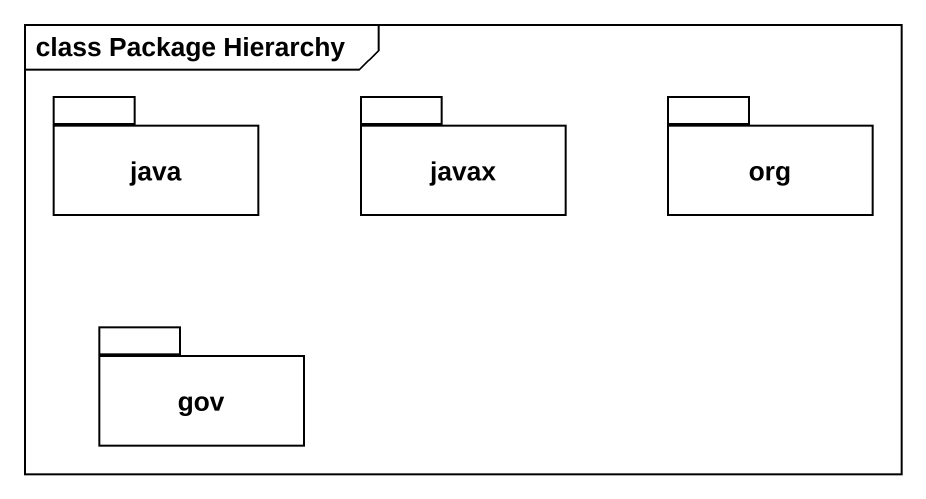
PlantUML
@startuml
mainframe class Package Hierarchy
package java {
}
package javax {
}
package org {
}
package gov {
}
@enduml
